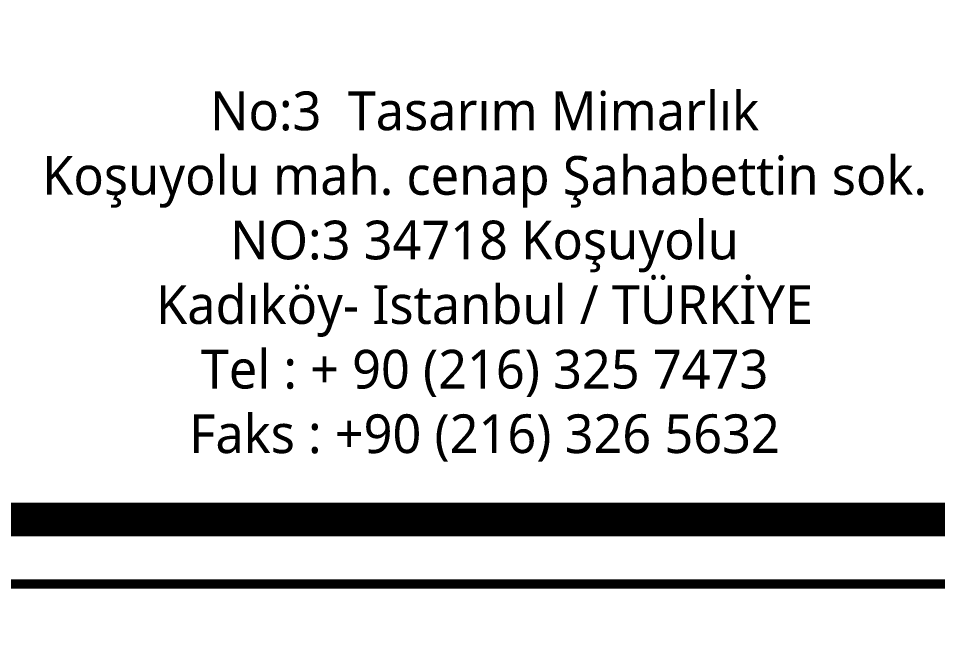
# Model space of a CAD drawing. Header units: millimetres. Extents: x 54215 to 67697, y 23496 to 56611.
# Drawn here: x 58152.2 to 58355.9, y 23926.8 to 24066.3 of the extents above; entities that cross this region are included whole.
import ezdxf

# ---------------------------------------------------------------- set-up
doc = ezdxf.new("R2010")
doc.units = ezdxf.units.MM
doc.layers.add('no3_lejand', color=255, linetype='Continuous', lineweight=13)
doc.styles.get("Standard").update_dxf_attribs({"font": 'arial.ttf'})

msp = doc.modelspace()

# ---------------------------------------------------------------- linework, layer by layer
at = {"color": 252, "const_width": 2.031}
msp.add_lwpolyline([(58449.655, 24230.129, -0.4142136), (58440.109, 24220.583), (58079.769, 24220.583, 0.4142136), (58055.905, 24196.72), (58055.905, 23964.768, 0.4142136), (58079.769, 23940.905), (58440.109, 23940.905, -0.4142136), (58449.655, 23931.359), (58449.655, 23615.714), (55711.249, 23615.714), (55711.249, 24735.078), (58449.655, 24735.078), (58449.655, 24230.129)], format="xyb", dxfattribs=at)
at = {"layer": 'no3_lejand', "color": 1, "const_width": 7.466}
msp.add_lwpolyline([(58463.973, 23601.396), (55696.931, 23601.396), (55696.931, 24749.396), (58463.973, 24749.396), (58463.973, 24230.129, -0.4142136), (58440.109, 24206.265), (58079.769, 24206.265, 0.4142136), (58070.223, 24196.72), (58070.223, 23964.768, 0.4142136), (58079.769, 23955.223), (58440.109, 23955.223, -0.4142136), (58463.973, 23931.359), (58463.973, 23601.396)], format="xyb", dxfattribs=at)

# ---------------------------------------------------------------- texts
at = {"color": 7, "insert": (58255.533, 24009.081), "char_height": 8.59091, "width": 222.5019, "attachment_point": 5}
msp.add_mtext('{\\fLucida Sans Unicode|b0|i0|c162|p34;No:3  Tasarım Mimarlık\\PKoşuyolu mah. cenap Şahabettin sok.\\PNO:3 34718 Koşuyolu\\PKadıköy- Istanbul / TÜRKİYE\\PTel : + 90 (216) 325 7473\\PFaks : +90 (216) 326 5632}', dxfattribs=at)

doc.saveas('drawing.dxf')
